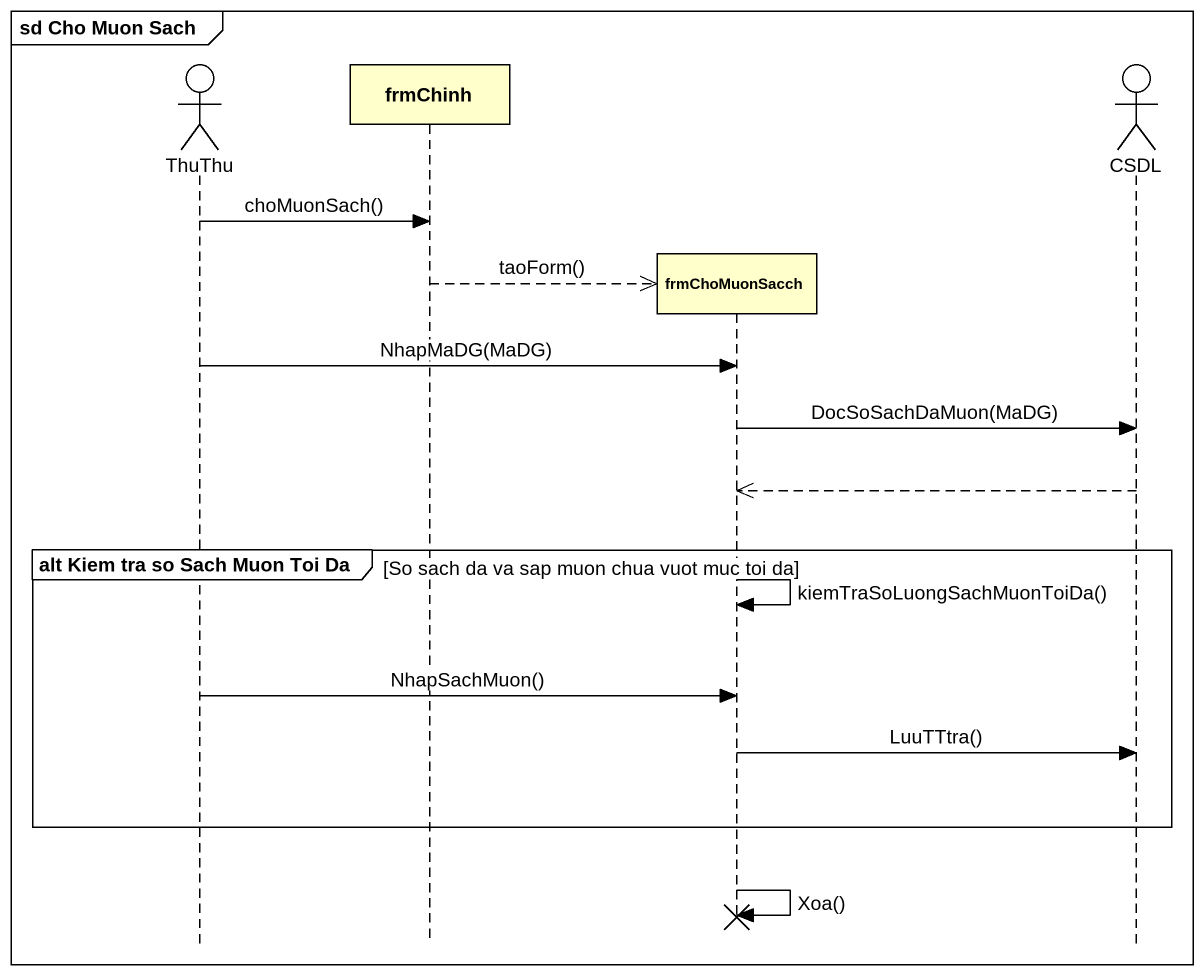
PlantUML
@startuml
mainframe sd Cho Muon Sach
hide footbox
actor ThuThu
participant frmChinh
participant frmChoMuonSacch
actor CSDL

ThuThu -> frmChinh : choMuonSach()
frmChinh -->> frmChoMuonSacch ** : taoForm()
ThuThu -> frmChoMuonSacch : NhapMaDG(MaDG)
frmChoMuonSacch -> CSDL : DocSoSachDaMuon(MaDG)
CSDL -->> frmChoMuonSacch
group alt Kiem tra so Sach Muon Toi Da [So sach da va sap muon chua vuot muc toi da]
  frmChoMuonSacch -> frmChoMuonSacch : kiemTraSoLuongSachMuonToiDa()
  ThuThu -> frmChoMuonSacch : NhapSachMuon()
  frmChoMuonSacch -> CSDL : LuuTTtra()
end
frmChoMuonSacch -> frmChoMuonSacch : Xoa()
@enduml
